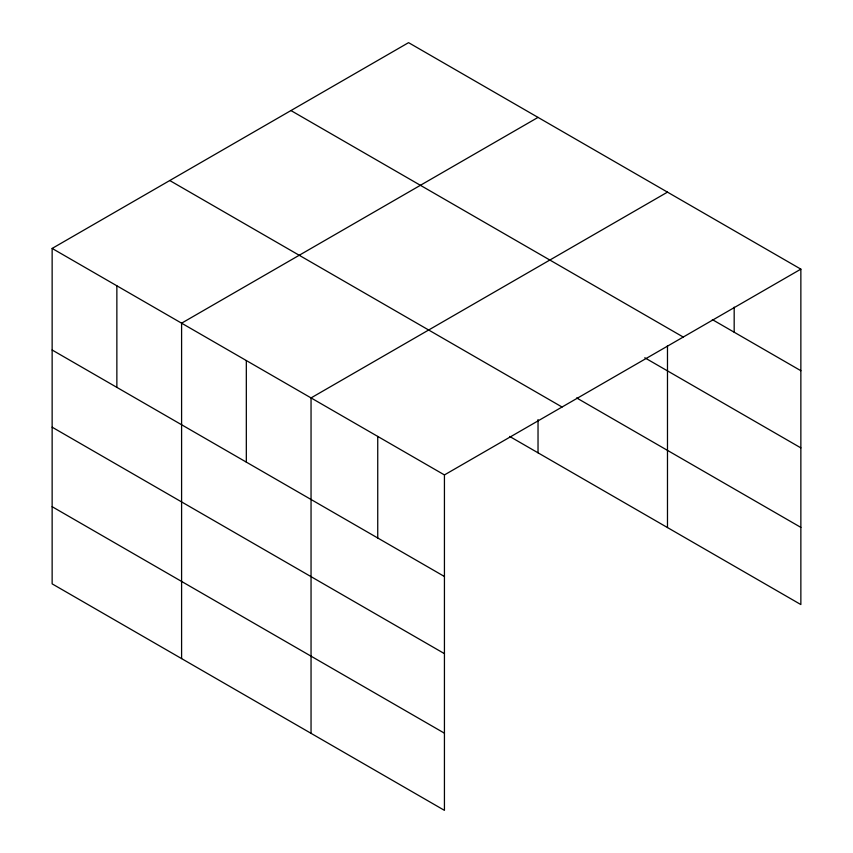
<?xml version="1.0" encoding="UTF-8"?>
<svg xmlns="http://www.w3.org/2000/svg" width="853" height="853" viewBox="0 0 853 853"><rect width="100%" height="100%" fill="white"/><g stroke="black" fill="none" stroke-linecap="round" stroke-linejoin="round"><path stroke-width="1.28" d="M444.434 653.665L444.434 474.929L52.14 248.436L52.14 583.857L444.434 810.35L444.434 653.665L52.14 427.182M667.483 345.593L667.483 527.559M509.636 436.427L800.86 604.564L800.86 269.143L408.566 42.65L52.14 248.436M538.03 117.394L181.593 323.18L181.593 658.601M667.483 192.128L311.046 397.914L311.046 733.345M444.434 474.929L800.86 269.143M712.33 319.598L800.86 370.714M290.948 110.559L683.242 337.052M644.772 357.77L800.86 447.889M576.639 397.935L800.86 527.389M169.758 180.527L562.052 407.02M52.14 350.007L444.434 576.5M52.14 506.693L444.434 733.175M734.177 307.144L734.177 332.212M538.03 419.559L538.03 452.815M377.74 436.416L377.74 537.998M246.325 360.552L246.325 462.123M116.861 285.808L116.861 387.379"/></g></svg>
